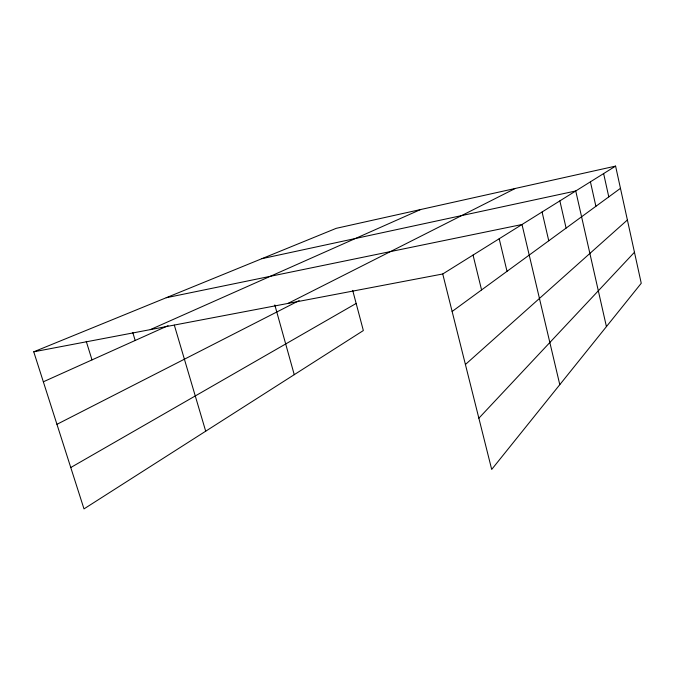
<?xml version="1.0" encoding="UTF-8"?>
<svg xmlns="http://www.w3.org/2000/svg" width="675" height="675" viewBox="0 0 675 675"><rect width="100%" height="100%" fill="white"/><g stroke="black" fill="none" stroke-linecap="round" stroke-linejoin="round"><path stroke-width="1.01" d="M478.862 418.205L634.458 252.256M465.413 364.5L627.387 219.983M452.132 311.47L620.46 188.342M442.741 273.983L615.592 166.109L641.25 283.264L491.695 469.437L442.741 273.983L33.75 351.81L83.995 508.891L363.352 330.556L352.688 290.377M70.765 467.53L356.155 303.455M56.945 424.322L299.177 300.569M287.955 303.438L515.278 188.452M43.343 381.797L168.083 325.662M150.272 329.636L420.635 209.528M33.75 351.81L336.209 228.336L615.592 166.109M261.917 258.668L575.75 190.974L606.428 326.616M166.219 297.734L522.003 224.513L559.794 384.674M86.248 341.364L92.011 359.893M132.781 332.539L135.177 340.47M174.319 325.131L205.698 431.198M274.809 304.94L294.249 374.676M473.04 255.074L481.57 289.929M499.196 238.747L507.018 271.316M542.076 211.992L548.758 240.781M559.862 200.888L566.097 228.099M590.423 181.82L595.89 206.305M603.627 173.576L608.783 196.881"/></g></svg>
